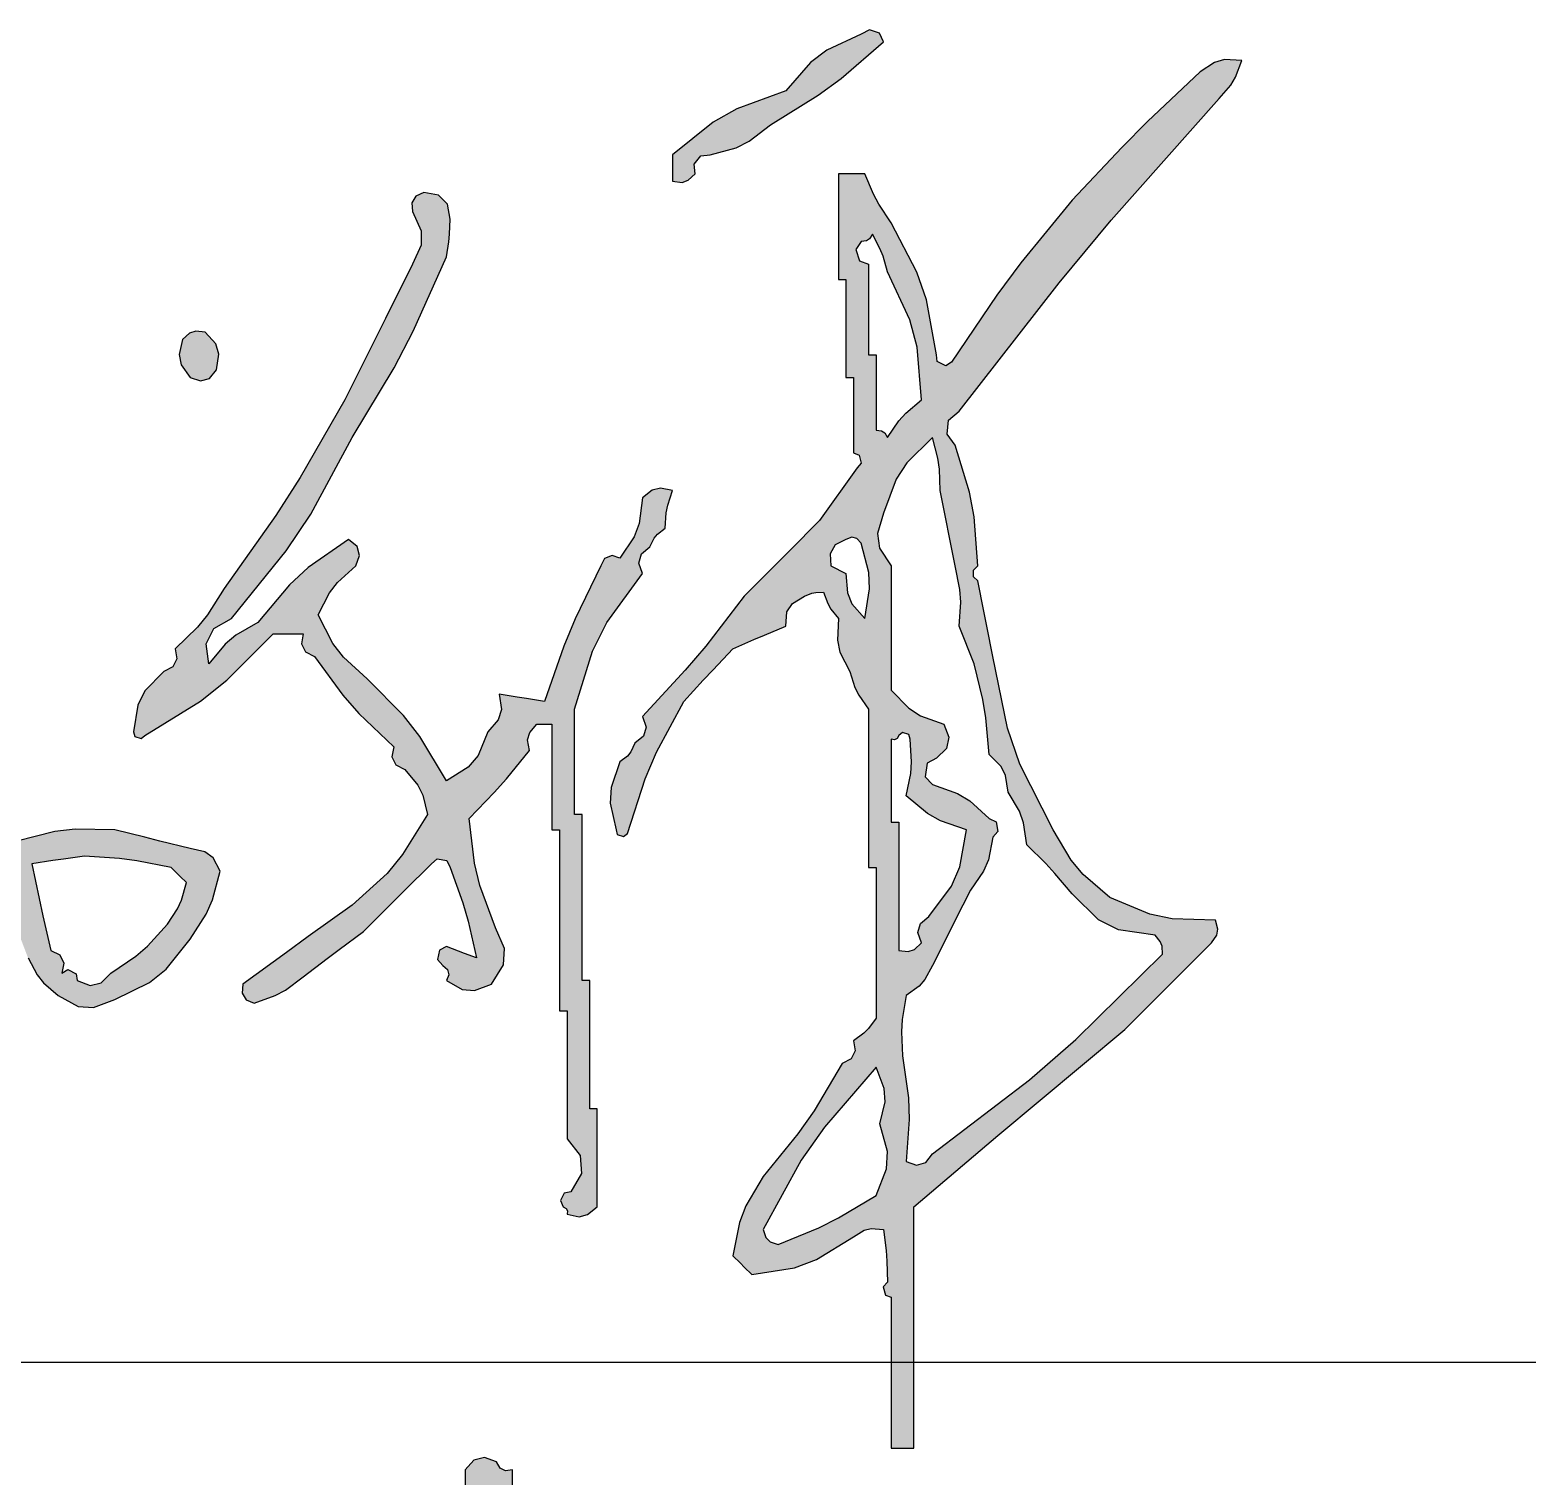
# Model space of a CAD drawing. Extents: x 4532298 to 10139194, y -639876 to -207028.
# Drawn here: x 4908101 to 4908763, y -347559 to -346920 of the extents above; entities that cross this region are included whole.
import ezdxf
from ezdxf.enums import TextEntityAlignment as Align

# ---------------------------------------------------------------- set-up
doc = ezdxf.new("R2010")
doc.units = 0
doc.header["$LTSCALE"] = 1000
doc.header["$MEASUREMENT"] = 0
doc.linetypes.add('2', pattern=[18.5, 12, -3, 0.5, -3])
doc.layers.get('0').update_dxf_attribs({"linetype": 'CONTINUOUS'})
doc.styles.add('sceie', font='sceie.shx', dxfattribs={"width": 0.7, "bigfont": 'sceic.shx'})

# ---------------------------------------------------------------- blocks, each defined once
blk = doc.blocks.new('高苏华')
h = blk.add_hatch(color=256)
h.dxf.hatch_style = 1
h.paths.add_polyline_path([(6.7509, 0.38954), (6.74921, 0.41119), (6.74716, 0.4221), (6.74089, 0.44289), (6.73725, 0.44771), (6.73795, 0.454), (6.74256, 0.4579), (6.78685, 0.51463), (6.8099, 0.54236), (6.85759, 0.59626), (6.86271, 0.60211), (6.86484, 0.60566), (6.86759, 0.61294), (6.86, 0.61339), (6.85556, 0.61218), (6.84926, 0.60793), (6.8259, 0.58597), (6.81454, 0.57461), (6.79257, 0.55125), (6.76993, 0.52359), (6.75922, 0.5092), (6.73923, 0.47957), (6.73666, 0.47804), (6.73288, 0.47994), (6.73256, 0.4829), (6.72811, 0.50717), (6.72393, 0.51936), (6.71255, 0.54125), (6.70715, 0.54948), (6.70478, 0.55388), (6.70088, 0.56292), (6.69622, 0.56292), (6.69388, 0.56292), (6.68921, 0.56292), (6.68921, 0.54425), (6.68921, 0.53492), (6.68921, 0.51624), (6.69055, 0.51624), (6.69122, 0.51624), (6.69255, 0.51624), (6.69255, 0.49891), (6.69255, 0.49024), (6.69255, 0.4729), (6.69388, 0.4729), (6.69455, 0.4729), (6.69588, 0.4729), (6.69588, 0.45956), (6.69588, 0.45289), (6.69588, 0.43956), (6.69842, 0.43849), (6.69928, 0.43502), (6.69755, 0.43289), (6.69087, 0.42356), (6.68754, 0.41889), (6.68088, 0.40955), (6.66754, 0.39621), (6.66087, 0.38954), (6.64754, 0.37621), (6.63051, 0.35408), (6.62147, 0.34337), (6.60253, 0.32286), (6.60413, 0.31828), (6.60298, 0.31423), (6.59919, 0.31119), (6.59739, 0.30732), (6.59591, 0.30546), (6.59252, 0.30286), (6.58869, 0.29146), (6.58831, 0.2846), (6.59086, 0.27285), (6.59138, 0.2708), (6.59422, 0.26986), (6.59586, 0.27118), (6.60367, 0.29534), (6.60876, 0.30721), (6.62086, 0.32953), (6.62944, 0.33895), (6.63378, 0.34362), (6.64254, 0.35287), (6.65184, 0.35695), (6.65651, 0.35895), (6.66588, 0.36287), (6.66644, 0.36914), (6.66883, 0.37295), (6.67421, 0.37621), (6.67739, 0.37741), (6.67915, 0.37777), (6.68255, 0.37788), (6.68448, 0.37286), (6.68587, 0.37042), (6.68921, 0.36621), (6.68877, 0.35667), (6.6899, 0.35138), (6.69422, 0.34287), (6.69653, 0.33578), (6.69827, 0.3323), (6.70255, 0.3262), (6.70255, 0.29819), (6.70255, 0.28418), (6.70255, 0.25618), (6.70389, 0.25618), (6.70455, 0.25618), (6.70589, 0.25618), (6.70589, 0.2295), (6.70589, 0.21617), (6.70589, 0.18949), (6.70245, 0.185), (6.70038, 0.18292), (6.69588, 0.17949), (6.69665, 0.17508), (6.69487, 0.17152), (6.69088, 0.16949), (6.67841, 0.14849), (6.67133, 0.13838), (6.65587, 0.11948), (6.64832, 0.10653), (6.64551, 0.09915), (6.64254, 0.08447), (6.64587, 0.08113), (6.64754, 0.07947), (6.65087, 0.07613), (6.66983, 0.07919), (6.67951, 0.08278), (6.69588, 0.0928), (6.70053, 0.09574), (6.70373, 0.09654), (6.70922, 0.09614), (6.71033, 0.08684), (6.71066, 0.08215), (6.71089, 0.0728), (6.70906, 0.07074), (6.70998, 0.06708), (6.71255, 0.06613), (6.71255, 0.03946), (6.71255, 0.02612), (6.71255, -0.00055), (6.71656, -0.00055), (6.71856, -0.00055), (6.72256, -0.00055), (6.72256, 0.04212), (6.72256, 0.06346), (6.72256, 0.10614), (6.75975, 0.13766), (6.77842, 0.15333), (6.81591, 0.18449), (6.83125, 0.19983), (6.83892, 0.2075), (6.85426, 0.22284), (6.85655, 0.22618), (6.85701, 0.22893), (6.85592, 0.23284), (6.83684, 0.23346), (6.82691, 0.23559), (6.80925, 0.24284), (6.79739, 0.25302), (6.79212, 0.25935), (6.78424, 0.27285), (6.76952, 0.3018), (6.76399, 0.3177), (6.75757, 0.34953), (6.7549, 0.36287), (6.75356, 0.36954), (6.7509, 0.38288), (6.74901, 0.38476), (6.74901, 0.38766)])
h.paths.add_polyline_path([(6.68588, 0.38954), (6.68553, 0.39491), (6.68775, 0.39879), (6.69255, 0.40121), (6.69513, 0.40216), (6.69738, 0.40159), (6.69922, 0.39955), (6.70262, 0.38664), (6.70299, 0.37939), (6.70088, 0.36621), (6.6952, 0.37275), (6.69319, 0.37757), (6.69255, 0.38621), (6.68988, 0.38754), (6.68855, 0.38821)], flags=16)
h.paths.add_polyline_path([(6.70737, 0.39742), (6.70645, 0.40387), (6.70922, 0.41288), (6.71471, 0.42781), (6.71948, 0.43515), (6.73089, 0.44623), (6.73322, 0.43709), (6.7339, 0.43231), (6.73423, 0.42289), (6.73689, 0.40955), (6.73823, 0.40288), (6.74089, 0.38954), (6.74297, 0.37906), (6.74331, 0.37354), (6.74256, 0.36287), (6.74523, 0.3562), (6.74656, 0.35287), (6.74923, 0.3462), (6.75312, 0.33045), (6.75447, 0.32235), (6.7559, 0.30619), (6.76112, 0.30087), (6.76311, 0.29689), (6.76423, 0.28952), (6.7693, 0.281), (6.77109, 0.27598), (6.77257, 0.26618), (6.78097, 0.2579), (6.78499, 0.25355), (6.79257, 0.24451), (6.80422, 0.23296), (6.81302, 0.22856), (6.82925, 0.22617), (6.83155, 0.22342), (6.83235, 0.22142), (6.83258, 0.21783), (6.79416, 0.18005), (6.77367, 0.16225), (6.73089, 0.12948), (6.72785, 0.12569), (6.7238, 0.12454), (6.71922, 0.12614), (6.72053, 0.14478), (6.72019, 0.15433), (6.71756, 0.17282), (6.71711, 0.1835), (6.71745, 0.18895), (6.71922, 0.1995), (6.7249, 0.20374), (6.72744, 0.20664), (6.73089, 0.21283), (6.73756, 0.22617), (6.74089, 0.23284), (6.74756, 0.24617), (6.75341, 0.25448), (6.75559, 0.25955), (6.75757, 0.26951), (6.75978, 0.27209), (6.75894, 0.27632), (6.7559, 0.27785), (6.74726, 0.28569), (6.74188, 0.28893), (6.73089, 0.29285), (6.72755, 0.29618), (6.72842, 0.30226), (6.73256, 0.30452), (6.73697, 0.3088), (6.73808, 0.31378), (6.73589, 0.31953), (6.72545, 0.32329), (6.72031, 0.32659), (6.71255, 0.33453), (6.71255, 0.35654), (6.71255, 0.36754), (6.71255, 0.38954)], flags=16)
h.paths.add_polyline_path([(6.71089, 0.44623), (6.70967, 0.4483), (6.70827, 0.44924), (6.70589, 0.44956), (6.70589, 0.4629), (6.70589, 0.46957), (6.70589, 0.4829), (6.70455, 0.4829), (6.70389, 0.4829), (6.70255, 0.4829), (6.70255, 0.49891), (6.70255, 0.50691), (6.70255, 0.52291), (6.69859, 0.52435), (6.69691, 0.52938), (6.69922, 0.53291), (6.7016, 0.53324), (6.70301, 0.53417), (6.70422, 0.53625), (6.70757, 0.5299), (6.70893, 0.52649), (6.71089, 0.51958), (6.72082, 0.49833), (6.72402, 0.48628), (6.72589, 0.4629), (6.71905, 0.4571), (6.71593, 0.45364)], flags=16)
h.paths.add_polyline_path([(6.71753, 0.31585), (6.72037, 0.3149), (6.72089, 0.31286), (6.72155, 0.30286), (6.72121, 0.29768), (6.71922, 0.28785), (6.72864, 0.28003), (6.73432, 0.27683), (6.7459, 0.27285), (6.74286, 0.2564), (6.73918, 0.24794), (6.72922, 0.23451), (6.72544, 0.23146), (6.72428, 0.22742), (6.72589, 0.22284), (6.72282, 0.21994), (6.72008, 0.21903), (6.71589, 0.2195), (6.71589, 0.24217), (6.71589, 0.25351), (6.71589, 0.27618), (6.71455, 0.27618), (6.71389, 0.27618), (6.71255, 0.27618), (6.71255, 0.29085), (6.71255, 0.29819), (6.71255, 0.31286), (6.71403, 0.31266), (6.71516, 0.31322), (6.71589, 0.31453)], flags=16)
h.paths.add_polyline_path([(6.70589, 0.16782), (6.70948, 0.15846), (6.70987, 0.15257), (6.70755, 0.14282), (6.71088, 0.13057), (6.71048, 0.12297), (6.70589, 0.11114), (6.68925, 0.1012), (6.68048, 0.09681), (6.66254, 0.08947), (6.65897, 0.09069), (6.6571, 0.09257), (6.65587, 0.09614), (6.67278, 0.12674), (6.683, 0.14139)], flags=16)
h.paths.add_polyline_path([(6.69041, 0.6051), (6.70922, 0.62127), (6.70736, 0.62506), (6.70298, 0.62652), (6.69922, 0.62461), (6.68407, 0.61764), (6.6768, 0.61219), (6.66588, 0.5996), (6.6443, 0.59165), (6.63377, 0.58568), (6.61586, 0.57126), (6.61586, 0.56659), (6.61586, 0.56426), (6.61586, 0.55959), (6.62005, 0.55911), (6.6228, 0.56003), (6.62587, 0.56292), (6.62536, 0.56716), (6.62829, 0.57082), (6.63253, 0.57126), (6.64403, 0.57445), (6.64976, 0.57731), (6.65921, 0.58459), (6.68029, 0.59767)])
h.paths.add_polyline_path([(6.50116, 0.49328), (6.51584, 0.52625), (6.51691, 0.53286), (6.51725, 0.53622), (6.5175, 0.54292), (6.51637, 0.54942), (6.51234, 0.55345), (6.50583, 0.55459), (6.50225, 0.55309), (6.50046, 0.55012), (6.50083, 0.54625), (6.50471, 0.53776), (6.50471, 0.53141), (6.50083, 0.52291), (6.48883, 0.49891), (6.48283, 0.4869), (6.47083, 0.4629), (6.45108, 0.42859), (6.44037, 0.41184), (6.41748, 0.37954), (6.41018, 0.36789), (6.40571, 0.3624), (6.39581, 0.35287), (6.39657, 0.34846), (6.39479, 0.3449), (6.3908, 0.34287), (6.38246, 0.33434), (6.37928, 0.32798), (6.37747, 0.31619), (6.37799, 0.31415), (6.38083, 0.3132), (6.38247, 0.31453), (6.40711, 0.32972), (6.41877, 0.33898), (6.43915, 0.35954), (6.44449, 0.35954), (6.44715, 0.35954), (6.45249, 0.35954), (6.45172, 0.35513), (6.4535, 0.35157), (6.45749, 0.34953), (6.46998, 0.33232), (6.47709, 0.32419), (6.4925, 0.30952), (6.49173, 0.30512), (6.49351, 0.30155), (6.4975, 0.29952), (6.5032, 0.29263), (6.50541, 0.28821), (6.5075, 0.27952), (6.49647, 0.26184), (6.48956, 0.25354), (6.47416, 0.23951), (6.45472, 0.22564), (6.44505, 0.21864), (6.42581, 0.2045), (6.4255, 0.20062), (6.42725, 0.19771), (6.43082, 0.19616), (6.44008, 0.1995), (6.4446, 0.20194), (6.45249, 0.20783), (6.46313, 0.21587), (6.46846, 0.21987), (6.47916, 0.22784), (6.49116, 0.23984), (6.49717, 0.24584), (6.50917, 0.25784), (6.51175, 0.26006), (6.51597, 0.25921), (6.5175, 0.25618), (6.52313, 0.24048), (6.52548, 0.23242), (6.52917, 0.21617), (6.52384, 0.21817), (6.52117, 0.21917), (6.51584, 0.22117), (6.51279, 0.21966), (6.51194, 0.2154), (6.51417, 0.21283), (6.51629, 0.21108), (6.51688, 0.20871), (6.51584, 0.20616), (6.52283, 0.20222), (6.52829, 0.20176), (6.53584, 0.2045), (6.54102, 0.21308), (6.5415, 0.22031), (6.53751, 0.2295), (6.53058, 0.24815), (6.52818, 0.25809), (6.52584, 0.27785), (6.53702, 0.28937), (6.54238, 0.2954), (6.55251, 0.30786), (6.55173, 0.31265), (6.55265, 0.31587), (6.55585, 0.31953), (6.55851, 0.31953), (6.55985, 0.31953), (6.56252, 0.31953), (6.56252, 0.30086), (6.56252, 0.29152), (6.56252, 0.27285), (6.56385, 0.27285), (6.56452, 0.27285), (6.56585, 0.27285), (6.56585, 0.24084), (6.56585, 0.22484), (6.56585, 0.19283), (6.56718, 0.19283), (6.56785, 0.19283), (6.56918, 0.19283), (6.56918, 0.17016), (6.56918, 0.15882), (6.56918, 0.13615), (6.57498, 0.1288), (6.57554, 0.1209), (6.57085, 0.11281), (6.56793, 0.11219), (6.56626, 0.10884), (6.56752, 0.10614), (6.56882, 0.10541), (6.56939, 0.10428), (6.56918, 0.1028), (6.57458, 0.10175), (6.57826, 0.10267), (6.58252, 0.10614), (6.58252, 0.12348), (6.58252, 0.13215), (6.58252, 0.14948), (6.58119, 0.14948), (6.58052, 0.14948), (6.57919, 0.14948), (6.57919, 0.17216), (6.57919, 0.18349), (6.57919, 0.20616), (6.57785, 0.20616), (6.57719, 0.20616), (6.57585, 0.20616), (6.57585, 0.23551), (6.57585, 0.25018), (6.57585, 0.27952), (6.57452, 0.27952), (6.57385, 0.27952), (6.57252, 0.27952), (6.57252, 0.29819), (6.57252, 0.30752), (6.57252, 0.3262), (6.58046, 0.35183), (6.58678, 0.36447), (6.60253, 0.38621), (6.60092, 0.39079), (6.60208, 0.39484), (6.60586, 0.39788), (6.60766, 0.40175), (6.60915, 0.40361), (6.61253, 0.40622), (6.61306, 0.413), (6.61375, 0.41642), (6.61586, 0.42289), (6.61047, 0.42395), (6.60679, 0.42303), (6.60253, 0.41955), (6.60104, 0.40826), (6.59883, 0.40237), (6.59252, 0.39288), (6.58918, 0.39419), (6.58571, 0.3928), (6.58419, 0.38954), (6.57279, 0.36617), (6.56775, 0.35408), (6.55918, 0.32953), (6.55118, 0.33086), (6.54718, 0.33153), (6.53918, 0.33286), (6.54013, 0.32597), (6.53877, 0.32143), (6.53418, 0.31619), (6.52981, 0.30571), (6.52545, 0.30056), (6.51584, 0.29452), (6.50406, 0.31406), (6.49686, 0.32331), (6.48083, 0.33953), (6.47026, 0.34912), (6.46564, 0.35516), (6.45916, 0.36787), (6.46414, 0.37761), (6.4677, 0.38223), (6.47583, 0.38954), (6.47743, 0.39413), (6.47628, 0.39817), (6.47249, 0.40121), (6.45468, 0.3888), (6.44639, 0.38121), (6.43248, 0.36454), (6.42263, 0.35889), (6.41801, 0.35498), (6.41081, 0.3462), (6.40964, 0.35507), (6.41302, 0.36182), (6.42081, 0.36621), (6.44497, 0.39614), (6.45582, 0.41241), (6.47416, 0.44623), (6.49276, 0.47715)])
h.paths.add_polyline_path([(6.41515, 0.48312), (6.41377, 0.4877), (6.40914, 0.4929), (6.40495, 0.49338), (6.40221, 0.49247), (6.39914, 0.48957), (6.39758, 0.48295), (6.39849, 0.47841), (6.40247, 0.4729), (6.40706, 0.47129), (6.4111, 0.47245), (6.41414, 0.47623)], flags=17)
h.paths.add_polyline_path([(6.28371, 0.41258), (6.28464, 0.41537), (6.28411, 0.41955), (6.28075, 0.42286), (6.2766, 0.42345), (6.27244, 0.42122), (6.25332, 0.41437), (6.24391, 0.41034), (6.22576, 0.40121), (6.21109, 0.39388), (6.20376, 0.39021), (6.18909, 0.38288), (6.1876, 0.38304), (6.18666, 0.38493), (6.18742, 0.38621), (6.18965, 0.39009), (6.19066, 0.3921), (6.19242, 0.39621), (6.21771, 0.41198), (6.22954, 0.42208), (6.2491, 0.44456), (6.26089, 0.46465), (6.26569, 0.47562), (6.27244, 0.49791), (6.27076, 0.50882), (6.26806, 0.51462), (6.26077, 0.52291), (6.245, 0.54769), (6.23538, 0.55936), (6.21409, 0.57959), (6.21051, 0.57936), (6.20851, 0.57856), (6.20576, 0.57626), (6.22737, 0.54947), (6.23744, 0.53537), (6.25577, 0.50624), (6.25931, 0.50055), (6.25978, 0.49585), (6.25744, 0.48957), (6.25272, 0.47231), (6.24841, 0.46369), (6.23743, 0.44956), (6.23531, 0.44781), (6.23472, 0.44543), (6.23577, 0.44289), (6.22628, 0.43971), (6.22147, 0.4361), (6.21576, 0.42789), (6.21576, 0.42589), (6.21576, 0.42489), (6.21576, 0.42289), (6.20316, 0.4174), (6.19704, 0.41243), (6.18909, 0.40121), (6.18909, 0.39921), (6.18909, 0.39821), (6.18909, 0.39621), (6.17975, 0.39088), (6.17508, 0.38821), (6.16575, 0.38288), (6.16518, 0.37661), (6.1628, 0.37279), (6.15741, 0.36954), (6.14486, 0.36457), (6.13875, 0.36062), (6.12907, 0.3512), (6.1311, 0.34722), (6.13467, 0.34544), (6.13907, 0.3462), (6.14041, 0.34687), (6.14107, 0.3472), (6.14241, 0.34787), (6.15574, 0.35454), (6.16241, 0.35787), (6.17575, 0.36454), (6.20904, 0.38064), (6.22571, 0.38864), (6.2591, 0.40455), (6.26115, 0.40403), (6.26209, 0.40119), (6.26077, 0.39955), (6.25345, 0.3862), (6.24979, 0.37953), (6.24243, 0.36621), (6.24505, 0.35993), (6.24393, 0.35432), (6.2391, 0.34953), (6.2391, 0.33486), (6.2391, 0.32753), (6.2391, 0.31286), (6.24148, 0.31254), (6.24289, 0.3116), (6.2441, 0.30952), (6.24531, 0.3116), (6.24672, 0.31254), (6.2491, 0.31286), (6.248, 0.3316), (6.24905, 0.34145), (6.2541, 0.35954), (6.26135, 0.38102), (6.26697, 0.39156), (6.28078, 0.40955)])
h.paths.add_polyline_path([(6.3129, 0.38334), (6.31245, 0.39288), (6.31008, 0.39617), (6.30576, 0.39689), (6.30245, 0.39455), (6.29182, 0.35984), (6.28545, 0.34272), (6.27077, 0.30952), (6.26144, 0.29085), (6.25677, 0.28152), (6.24743, 0.26285), (6.23587, 0.24303), (6.22909, 0.23353), (6.21409, 0.21617), (6.19383, 0.20398), (6.18434, 0.1959), (6.16908, 0.17782), (6.16696, 0.1715), (6.16456, 0.16829), (6.15908, 0.16449), (6.15908, 0.15915), (6.15908, 0.15649), (6.15908, 0.15115), (6.16041, 0.15182), (6.16108, 0.15215), (6.16241, 0.15282), (6.17901, 0.16108), (6.1869, 0.16718), (6.19909, 0.18116), (6.21108, 0.19575), (6.21744, 0.20278), (6.23076, 0.21617), (6.24219, 0.2199), (6.24793, 0.22373), (6.25577, 0.23284), (6.26267, 0.23189), (6.26721, 0.23325), (6.27244, 0.23784), (6.29279, 0.24492), (6.30283, 0.24894), (6.32245, 0.25784), (6.32297, 0.24085), (6.32473, 0.23205), (6.33079, 0.21617), (6.33483, 0.20864), (6.33767, 0.20509), (6.34413, 0.1995), (6.35293, 0.1947), (6.35977, 0.19424), (6.36913, 0.19783), (6.3845, 0.20528), (6.39183, 0.21115), (6.40247, 0.2245), (6.40956, 0.23557), (6.41235, 0.24184), (6.41581, 0.25451), (6.41265, 0.26038), (6.409, 0.26312), (6.40247, 0.26451), (6.38914, 0.26785), (6.38247, 0.26951), (6.36913, 0.27285), (6.35168, 0.27318), (6.3427, 0.27214), (6.32579, 0.26785), (6.31614, 0.26676), (6.31121, 0.26536), (6.30245, 0.26118), (6.28061, 0.25309), (6.26987, 0.24839), (6.2491, 0.23784), (6.24706, 0.23836), (6.24611, 0.2412), (6.24743, 0.24284), (6.24877, 0.24417), (6.24944, 0.24484), (6.25077, 0.24617), (6.26677, 0.27818), (6.27477, 0.29419), (6.29078, 0.3262), (6.29737, 0.34356), (6.3007, 0.35223), (6.30745, 0.36954), (6.31176, 0.37806)])
h.paths.add_polyline_path([(6.33246, 0.25784), (6.34179, 0.25918), (6.34646, 0.25985), (6.3558, 0.26118), (6.37123, 0.26013), (6.37896, 0.25913), (6.39414, 0.25618), (6.39681, 0.25351), (6.39814, 0.25218), (6.40081, 0.24951), (6.39861, 0.24176), (6.39687, 0.23792), (6.39247, 0.23117), (6.38359, 0.22136), (6.37844, 0.2169), (6.36747, 0.2095), (6.36318, 0.20509), (6.35821, 0.20398), (6.35246, 0.20616), (6.35214, 0.20913), (6.34836, 0.21102), (6.34579, 0.2095), (6.34656, 0.21391), (6.34478, 0.21747), (6.34079, 0.2195), (6.33739, 0.23482), (6.33572, 0.24249)], flags=16)
for p, q in [((6.69922, 0.62461), (6.68407, 0.61764)), ((6.70298, 0.62652), (6.69922, 0.62461)), ((6.70736, 0.62506), (6.70298, 0.62652)), ((6.70922, 0.62127), (6.70736, 0.62506)), ((6.68407, 0.61764), (6.6768, 0.61219)), ((6.69041, 0.6051), (6.70922, 0.62127)), ((6.6768, 0.61219), (6.66588, 0.5996)), ((6.85556, 0.61218), (6.84926, 0.60793)), ((6.86, 0.61339), (6.85556, 0.61218)), ((6.86759, 0.61294), (6.86, 0.61339)), ((6.86484, 0.60566), (6.86759, 0.61294)), ((6.68029, 0.59767), (6.69041, 0.6051)), ((6.84926, 0.60793), (6.8259, 0.58597)), ((6.86271, 0.60211), (6.86484, 0.60566)), ((6.66588, 0.5996), (6.6443, 0.59165)), ((6.65921, 0.58459), (6.68029, 0.59767)), ((6.8099, 0.54236), (6.85759, 0.59626)), ((6.85759, 0.59626), (6.86271, 0.60211)), ((6.6443, 0.59165), (6.63377, 0.58568)), ((6.63377, 0.58568), (6.61586, 0.57126)), ((6.64976, 0.57731), (6.65921, 0.58459)), ((6.8259, 0.58597), (6.81454, 0.57461)), ((6.64403, 0.57445), (6.64976, 0.57731)), ((6.61586, 0.57126), (6.61586, 0.56659)), ((6.62536, 0.56716), (6.62829, 0.57082)), ((6.62829, 0.57082), (6.63253, 0.57126)), ((6.63253, 0.57126), (6.64403, 0.57445)), ((6.81454, 0.57461), (6.79257, 0.55125)), ((6.61586, 0.56659), (6.61586, 0.56426)), ((6.61586, 0.56426), (6.61586, 0.55959)), ((6.6228, 0.56003), (6.62587, 0.56292)), ((6.62587, 0.56292), (6.62536, 0.56716)), ((6.69388, 0.56292), (6.68921, 0.56292)), ((6.68921, 0.56292), (6.68921, 0.54425)), ((6.69622, 0.56292), (6.69388, 0.56292)), ((6.70088, 0.56292), (6.69622, 0.56292)), ((6.70478, 0.55388), (6.70088, 0.56292)), ((6.61586, 0.55959), (6.62005, 0.55911)), ((6.62005, 0.55911), (6.6228, 0.56003)), ((6.50225, 0.55309), (6.50046, 0.55012)), ((6.50046, 0.55012), (6.50083, 0.54625)), ((6.50583, 0.55459), (6.50225, 0.55309)), ((6.51234, 0.55345), (6.50583, 0.55459)), ((6.51637, 0.54942), (6.51234, 0.55345)), ((6.70715, 0.54948), (6.70478, 0.55388)), ((6.79257, 0.55125), (6.76993, 0.52359)), ((6.50083, 0.54625), (6.50471, 0.53776)), ((6.5175, 0.54292), (6.51637, 0.54942)), ((6.68921, 0.54425), (6.68921, 0.53492)), ((6.71255, 0.54125), (6.70715, 0.54948)), ((6.50471, 0.53776), (6.50471, 0.53141)), ((6.51725, 0.53622), (6.5175, 0.54292)), ((6.72393, 0.51936), (6.71255, 0.54125)), ((6.78685, 0.51463), (6.8099, 0.54236)), ((6.50471, 0.53141), (6.50083, 0.52291)), ((6.51584, 0.52625), (6.51691, 0.53286)), ((6.51691, 0.53286), (6.51725, 0.53622)), ((6.68921, 0.53492), (6.68921, 0.51624)), ((6.69922, 0.53291), (6.69691, 0.52938)), ((6.7016, 0.53324), (6.69922, 0.53291)), ((6.70301, 0.53417), (6.7016, 0.53324)), ((6.70422, 0.53625), (6.70301, 0.53417)), ((6.70757, 0.5299), (6.70422, 0.53625)), ((6.70893, 0.52649), (6.70757, 0.5299)), ((6.50116, 0.49328), (6.51584, 0.52625)), ((6.69691, 0.52938), (6.69859, 0.52435)), ((6.69859, 0.52435), (6.70255, 0.52291)), ((6.71089, 0.51958), (6.70893, 0.52649)), ((6.76993, 0.52359), (6.75922, 0.5092)), ((6.50083, 0.52291), (6.48883, 0.49891)), ((6.70255, 0.52291), (6.70255, 0.50691)), ((6.72082, 0.49833), (6.71089, 0.51958)), ((6.72811, 0.50717), (6.72393, 0.51936)), ((6.68921, 0.51624), (6.69055, 0.51624)), ((6.69055, 0.51624), (6.69122, 0.51624)), ((6.69122, 0.51624), (6.69255, 0.51624)), ((6.69255, 0.51624), (6.69255, 0.49891)), ((6.74256, 0.4579), (6.78685, 0.51463)), ((6.70255, 0.50691), (6.70255, 0.49891)), ((6.73256, 0.4829), (6.72811, 0.50717)), ((6.75922, 0.5092), (6.73923, 0.47957)), ((6.48883, 0.49891), (6.48283, 0.4869)), ((6.69255, 0.49891), (6.69255, 0.49024)), ((6.70255, 0.49891), (6.70255, 0.4829)), ((6.72402, 0.48628), (6.72082, 0.49833)), ((6.40221, 0.49247), (6.39914, 0.48957)), ((6.40495, 0.49338), (6.40221, 0.49247)), ((6.40914, 0.4929), (6.40495, 0.49338)), ((6.41377, 0.4877), (6.40914, 0.4929)), ((6.49276, 0.47715), (6.50116, 0.49328)), ((6.69255, 0.49024), (6.69255, 0.4729)), ((6.39914, 0.48957), (6.39758, 0.48295)), ((6.41515, 0.48312), (6.41377, 0.4877)), ((6.48283, 0.4869), (6.47083, 0.4629)), ((6.72589, 0.4629), (6.72402, 0.48628)), ((6.39758, 0.48295), (6.39849, 0.47841)), ((6.39849, 0.47841), (6.40247, 0.4729)), ((6.41414, 0.47623), (6.41515, 0.48312)), ((6.47416, 0.44623), (6.49276, 0.47715)), ((6.70255, 0.4829), (6.70389, 0.4829)), ((6.70389, 0.4829), (6.70455, 0.4829)), ((6.70455, 0.4829), (6.70589, 0.4829)), ((6.70589, 0.4829), (6.70589, 0.46957)), ((6.73288, 0.47994), (6.73256, 0.4829)), ((6.73666, 0.47804), (6.73288, 0.47994)), ((6.73923, 0.47957), (6.73666, 0.47804)), ((6.40247, 0.4729), (6.40706, 0.47129)), ((6.40706, 0.47129), (6.4111, 0.47245)), ((6.4111, 0.47245), (6.41414, 0.47623)), ((6.69255, 0.4729), (6.69388, 0.4729)), ((6.69388, 0.4729), (6.69455, 0.4729)), ((6.69455, 0.4729), (6.69588, 0.4729)), ((6.69588, 0.4729), (6.69588, 0.45956)), ((6.70589, 0.46957), (6.70589, 0.4629)), ((6.47083, 0.4629), (6.45108, 0.42859)), ((6.69588, 0.45956), (6.69588, 0.45289)), ((6.70589, 0.4629), (6.70589, 0.44956)), ((6.71593, 0.45364), (6.71905, 0.4571)), ((6.71905, 0.4571), (6.72589, 0.4629)), ((6.73795, 0.454), (6.74256, 0.4579)), ((6.69588, 0.45289), (6.69588, 0.43956)), ((6.71089, 0.44623), (6.71593, 0.45364)), ((6.73725, 0.44771), (6.73795, 0.454)), ((6.45582, 0.41241), (6.47416, 0.44623)), ((6.70589, 0.44956), (6.70827, 0.44924)), ((6.70827, 0.44924), (6.70967, 0.4483)), ((6.70967, 0.4483), (6.71089, 0.44623)), ((6.73089, 0.44623), (6.71948, 0.43515)), ((6.73322, 0.43709), (6.73089, 0.44623)), ((6.74089, 0.44289), (6.73725, 0.44771)), ((6.69588, 0.43956), (6.69842, 0.43849)), ((6.69842, 0.43849), (6.69928, 0.43502)), ((6.7339, 0.43231), (6.73322, 0.43709)), ((6.74716, 0.4221), (6.74089, 0.44289)), ((6.69755, 0.43289), (6.69087, 0.42356)), ((6.69928, 0.43502), (6.69755, 0.43289)), ((6.71948, 0.43515), (6.71471, 0.42781)), ((6.73423, 0.42289), (6.7339, 0.43231)), ((6.45108, 0.42859), (6.44037, 0.41184)), ((6.61047, 0.42395), (6.60679, 0.42303)), ((6.61586, 0.42289), (6.61047, 0.42395)), ((6.71471, 0.42781), (6.70922, 0.41288)), ((6.60253, 0.41955), (6.60104, 0.40826)), ((6.60679, 0.42303), (6.60253, 0.41955)), ((6.61375, 0.41642), (6.61586, 0.42289)), ((6.68754, 0.41889), (6.68088, 0.40955)), ((6.69087, 0.42356), (6.68754, 0.41889)), ((6.73689, 0.40955), (6.73423, 0.42289)), ((6.74921, 0.41119), (6.74716, 0.4221)), ((6.44037, 0.41184), (6.41748, 0.37954)), ((6.44497, 0.39614), (6.45582, 0.41241)), ((6.61253, 0.40622), (6.61306, 0.413)), ((6.61306, 0.413), (6.61375, 0.41642)), ((6.70922, 0.41288), (6.70645, 0.40387)), ((6.7509, 0.38954), (6.74921, 0.41119)), ((6.60104, 0.40826), (6.59883, 0.40237)), ((6.60915, 0.40361), (6.61253, 0.40622)), ((6.68088, 0.40955), (6.66754, 0.39621)), ((6.73823, 0.40288), (6.73689, 0.40955)), ((6.47249, 0.40121), (6.45468, 0.3888)), ((6.47628, 0.39817), (6.47249, 0.40121)), ((6.47743, 0.39413), (6.47628, 0.39817)), ((6.59883, 0.40237), (6.59252, 0.39288)), ((6.60208, 0.39484), (6.60586, 0.39788)), ((6.60586, 0.39788), (6.60766, 0.40175)), ((6.60766, 0.40175), (6.60915, 0.40361)), ((6.68775, 0.39879), (6.68553, 0.39491)), ((6.69255, 0.40121), (6.68775, 0.39879)), ((6.69513, 0.40216), (6.69255, 0.40121)), ((6.69738, 0.40159), (6.69513, 0.40216)), ((6.69922, 0.39955), (6.69738, 0.40159)), ((6.70262, 0.38664), (6.69922, 0.39955)), ((6.70645, 0.40387), (6.70737, 0.39742)), ((6.70737, 0.39742), (6.71255, 0.38954)), ((6.74089, 0.38954), (6.73823, 0.40288)), ((6.42081, 0.36621), (6.44497, 0.39614)), ((6.47583, 0.38954), (6.47743, 0.39413)), ((6.58571, 0.3928), (6.58419, 0.38954)), ((6.58918, 0.39419), (6.58571, 0.3928)), ((6.59252, 0.39288), (6.58918, 0.39419)), ((6.60092, 0.39079), (6.60208, 0.39484)), ((6.60253, 0.38621), (6.60092, 0.39079)), ((6.66754, 0.39621), (6.66087, 0.38954)), ((6.68553, 0.39491), (6.68588, 0.38954)), ((6.45468, 0.3888), (6.44639, 0.38121)), ((6.4677, 0.38223), (6.47583, 0.38954)), ((6.58419, 0.38954), (6.57279, 0.36617)), ((6.58678, 0.36447), (6.60253, 0.38621)), ((6.66087, 0.38954), (6.64754, 0.37621)), ((6.68588, 0.38954), (6.68855, 0.38821)), ((6.68855, 0.38821), (6.68988, 0.38754)), ((6.68988, 0.38754), (6.69255, 0.38621)), ((6.69255, 0.38621), (6.69319, 0.37757)), ((6.70299, 0.37939), (6.70262, 0.38664)), ((6.71255, 0.38954), (6.71255, 0.36754)), ((6.74297, 0.37906), (6.74089, 0.38954)), ((6.74901, 0.38766), (6.7509, 0.38954)), ((6.74901, 0.38476), (6.74901, 0.38766)), ((6.7509, 0.38288), (6.74901, 0.38476)), ((6.41748, 0.37954), (6.41018, 0.36789)), ((6.44639, 0.38121), (6.43248, 0.36454)), ((6.45916, 0.36787), (6.46414, 0.37761)), ((6.46414, 0.37761), (6.4677, 0.38223)), ((6.67739, 0.37741), (6.67915, 0.37777)), ((6.67915, 0.37777), (6.68255, 0.37788)), ((6.68255, 0.37788), (6.68448, 0.37286)), ((6.69319, 0.37757), (6.6952, 0.37275)), ((6.70088, 0.36621), (6.70299, 0.37939)), ((6.74331, 0.37354), (6.74297, 0.37906)), ((6.75356, 0.36954), (6.7509, 0.38288)), ((6.64754, 0.37621), (6.63051, 0.35408)), ((6.66644, 0.36914), (6.66883, 0.37295)), ((6.66883, 0.37295), (6.67421, 0.37621)), ((6.67421, 0.37621), (6.67739, 0.37741)), ((6.68448, 0.37286), (6.68587, 0.37042)), ((6.6952, 0.37275), (6.70088, 0.36621)), ((6.74256, 0.36287), (6.74331, 0.37354)), ((6.41018, 0.36789), (6.40571, 0.3624)), ((6.41302, 0.36182), (6.42081, 0.36621)), ((6.43248, 0.36454), (6.42263, 0.35889)), ((6.46564, 0.35516), (6.45916, 0.36787)), ((6.57279, 0.36617), (6.56775, 0.35408)), ((6.58046, 0.35183), (6.58678, 0.36447)), ((6.66588, 0.36287), (6.66644, 0.36914)), ((6.68587, 0.37042), (6.68921, 0.36621)), ((6.68921, 0.36621), (6.68877, 0.35667)), ((6.71255, 0.36754), (6.71255, 0.35654)), ((6.7549, 0.36287), (6.75356, 0.36954)), ((6.40571, 0.3624), (6.39581, 0.35287)), ((6.40964, 0.35507), (6.41302, 0.36182)), ((6.42263, 0.35889), (6.41801, 0.35498)), ((6.41877, 0.33898), (6.43915, 0.35954)), ((6.43915, 0.35954), (6.44449, 0.35954)), ((6.44449, 0.35954), (6.44715, 0.35954)), ((6.44715, 0.35954), (6.45249, 0.35954)), ((6.45249, 0.35954), (6.45172, 0.35513)), ((6.65184, 0.35695), (6.65651, 0.35895)), ((6.65651, 0.35895), (6.66588, 0.36287)), ((6.74523, 0.3562), (6.74256, 0.36287)), ((6.75757, 0.34953), (6.7549, 0.36287)), ((6.39581, 0.35287), (6.39657, 0.34846)), ((6.41081, 0.3462), (6.40964, 0.35507)), ((6.41801, 0.35498), (6.41081, 0.3462)), ((6.45172, 0.35513), (6.4535, 0.35157)), ((6.4535, 0.35157), (6.45749, 0.34953)), ((6.47026, 0.34912), (6.46564, 0.35516)), ((6.56775, 0.35408), (6.55918, 0.32953)), ((6.57252, 0.3262), (6.58046, 0.35183)), ((6.63051, 0.35408), (6.62147, 0.34337)), ((6.63378, 0.34362), (6.64254, 0.35287)), ((6.64254, 0.35287), (6.65184, 0.35695)), ((6.68877, 0.35667), (6.6899, 0.35138)), ((6.6899, 0.35138), (6.69422, 0.34287)), ((6.71255, 0.35654), (6.71255, 0.33453)), ((6.74656, 0.35287), (6.74523, 0.3562)), ((6.74923, 0.3462), (6.74656, 0.35287)), ((6.39479, 0.3449), (6.3908, 0.34287)), ((6.39657, 0.34846), (6.39479, 0.3449)), ((6.45749, 0.34953), (6.46998, 0.33232)), ((6.48083, 0.33953), (6.47026, 0.34912)), ((6.75312, 0.33045), (6.74923, 0.3462)), ((6.76399, 0.3177), (6.75757, 0.34953)), ((6.3908, 0.34287), (6.38246, 0.33434)), ((6.40711, 0.32972), (6.41877, 0.33898)), ((6.49686, 0.32331), (6.48083, 0.33953)), ((6.62147, 0.34337), (6.60253, 0.32286)), ((6.62086, 0.32953), (6.62944, 0.33895)), ((6.62944, 0.33895), (6.63378, 0.34362)), ((6.69422, 0.34287), (6.69653, 0.33578)), ((6.38246, 0.33434), (6.37928, 0.32798)), ((6.46998, 0.33232), (6.47709, 0.32419)), ((6.54718, 0.33153), (6.53918, 0.33286)), ((6.53918, 0.33286), (6.54013, 0.32597)), ((6.55118, 0.33086), (6.54718, 0.33153)), ((6.69653, 0.33578), (6.69827, 0.3323)), ((6.69827, 0.3323), (6.70255, 0.3262)), ((6.71255, 0.33453), (6.72031, 0.32659)), ((6.37928, 0.32798), (6.37747, 0.31619)), ((6.38247, 0.31453), (6.40711, 0.32972)), ((6.54013, 0.32597), (6.53877, 0.32143)), ((6.55918, 0.32953), (6.55118, 0.33086)), ((6.57252, 0.30752), (6.57252, 0.3262)), ((6.60876, 0.30721), (6.62086, 0.32953)), ((6.70255, 0.3262), (6.70255, 0.29819)), ((6.72031, 0.32659), (6.72545, 0.32329)), ((6.75447, 0.32235), (6.75312, 0.33045)), ((6.47709, 0.32419), (6.4925, 0.30952)), ((6.50406, 0.31406), (6.49686, 0.32331)), ((6.53877, 0.32143), (6.53418, 0.31619)), ((6.55265, 0.31587), (6.55585, 0.31953)), ((6.55585, 0.31953), (6.55851, 0.31953)), ((6.55851, 0.31953), (6.55985, 0.31953)), ((6.55985, 0.31953), (6.56252, 0.31953)), ((6.56252, 0.31953), (6.56252, 0.30086)), ((6.60253, 0.32286), (6.60413, 0.31828)), ((6.60413, 0.31828), (6.60298, 0.31423)), ((6.72545, 0.32329), (6.73589, 0.31953)), ((6.73589, 0.31953), (6.73808, 0.31378)), ((6.7559, 0.30619), (6.75447, 0.32235)), ((6.37747, 0.31619), (6.37799, 0.31415)), ((6.37799, 0.31415), (6.38083, 0.3132)), ((6.38083, 0.3132), (6.38247, 0.31453)), ((6.51584, 0.29452), (6.50406, 0.31406)), ((6.53418, 0.31619), (6.52981, 0.30571)), ((6.55173, 0.31265), (6.55265, 0.31587)), ((6.55251, 0.30786), (6.55173, 0.31265)), ((6.60298, 0.31423), (6.59919, 0.31119)), ((6.71403, 0.31266), (6.71255, 0.31286)), ((6.71255, 0.31286), (6.71255, 0.29819)), ((6.71516, 0.31322), (6.71403, 0.31266)), ((6.71589, 0.31453), (6.71516, 0.31322)), ((6.71753, 0.31585), (6.71589, 0.31453)), ((6.72037, 0.3149), (6.71753, 0.31585)), ((6.72089, 0.31286), (6.72037, 0.3149)), ((6.72155, 0.30286), (6.72089, 0.31286)), ((6.73808, 0.31378), (6.73697, 0.3088)), ((6.76952, 0.3018), (6.76399, 0.3177)), ((6.4925, 0.30952), (6.49173, 0.30512)), ((6.49173, 0.30512), (6.49351, 0.30155)), ((6.52981, 0.30571), (6.52545, 0.30056)), ((6.54238, 0.2954), (6.55251, 0.30786)), ((6.57252, 0.29819), (6.57252, 0.30752)), ((6.59591, 0.30546), (6.59252, 0.30286)), ((6.59739, 0.30732), (6.59591, 0.30546)), ((6.59919, 0.31119), (6.59739, 0.30732)), ((6.60367, 0.29534), (6.60876, 0.30721)), ((6.73697, 0.3088), (6.73256, 0.30452)), ((6.76112, 0.30087), (6.7559, 0.30619)), ((6.49351, 0.30155), (6.4975, 0.29952)), ((6.4975, 0.29952), (6.5032, 0.29263)), ((6.52545, 0.30056), (6.51584, 0.29452)), ((6.56252, 0.30086), (6.56252, 0.29152)), ((6.57252, 0.27952), (6.57252, 0.29819)), ((6.59252, 0.30286), (6.58869, 0.29146)), ((6.70255, 0.29819), (6.70255, 0.28418)), ((6.71255, 0.29819), (6.71255, 0.29085)), ((6.72121, 0.29768), (6.72155, 0.30286)), ((6.72842, 0.30226), (6.72755, 0.29618)), ((6.73256, 0.30452), (6.72842, 0.30226)), ((6.76311, 0.29689), (6.76112, 0.30087)), ((6.78424, 0.27285), (6.76952, 0.3018)), ((6.5032, 0.29263), (6.50541, 0.28821)), ((6.53702, 0.28937), (6.54238, 0.2954)), ((6.56252, 0.29152), (6.56252, 0.27285)), ((6.58869, 0.29146), (6.58831, 0.2846)), ((6.59586, 0.27118), (6.60367, 0.29534)), ((6.71922, 0.28785), (6.72121, 0.29768)), ((6.72755, 0.29618), (6.73089, 0.29285)), ((6.73089, 0.29285), (6.74188, 0.28893)), ((6.76423, 0.28952), (6.76311, 0.29689)), ((6.50541, 0.28821), (6.5075, 0.27952)), ((6.52584, 0.27785), (6.53702, 0.28937)), ((6.71255, 0.29085), (6.71255, 0.27618)), ((6.72864, 0.28003), (6.71922, 0.28785)), ((6.74188, 0.28893), (6.74726, 0.28569)), ((6.74726, 0.28569), (6.7559, 0.27785)), ((6.7693, 0.281), (6.76423, 0.28952)), ((6.5075, 0.27952), (6.49647, 0.26184)), ((6.57385, 0.27952), (6.57252, 0.27952)), ((6.57452, 0.27952), (6.57385, 0.27952)), ((6.57585, 0.27952), (6.57452, 0.27952)), ((6.57585, 0.25018), (6.57585, 0.27952)), ((6.58831, 0.2846), (6.59086, 0.27285)), ((6.70255, 0.28418), (6.70255, 0.25618)), ((6.73432, 0.27683), (6.72864, 0.28003)), ((6.77109, 0.27598), (6.7693, 0.281)), ((6.3427, 0.27214), (6.32579, 0.26785)), ((6.35168, 0.27318), (6.3427, 0.27214)), ((6.36913, 0.27285), (6.35168, 0.27318)), ((6.38247, 0.26951), (6.36913, 0.27285)), ((6.52818, 0.25809), (6.52584, 0.27785)), ((6.56252, 0.27285), (6.56385, 0.27285)), ((6.56385, 0.27285), (6.56452, 0.27285)), ((6.56452, 0.27285), (6.56585, 0.27285)), ((6.56585, 0.27285), (6.56585, 0.24084)), ((6.59086, 0.27285), (6.59138, 0.2708)), ((6.71255, 0.27618), (6.71389, 0.27618)), ((6.71389, 0.27618), (6.71455, 0.27618)), ((6.71455, 0.27618), (6.71589, 0.27618)), ((6.71589, 0.27618), (6.71589, 0.25351)), ((6.7459, 0.27285), (6.73432, 0.27683)), ((6.74286, 0.2564), (6.7459, 0.27285)), ((6.7559, 0.27785), (6.75894, 0.27632)), ((6.75978, 0.27209), (6.75757, 0.26951)), ((6.75894, 0.27632), (6.75978, 0.27209)), ((6.77257, 0.26618), (6.77109, 0.27598)), ((6.79212, 0.25935), (6.78424, 0.27285)), ((6.38914, 0.26785), (6.38247, 0.26951)), ((6.40247, 0.26451), (6.38914, 0.26785)), ((6.59138, 0.2708), (6.59422, 0.26986)), ((6.59422, 0.26986), (6.59586, 0.27118)), ((6.75757, 0.26951), (6.75559, 0.25955)), ((6.78097, 0.2579), (6.77257, 0.26618)), ((6.34179, 0.25918), (6.33246, 0.25784)), ((6.34646, 0.25985), (6.34179, 0.25918)), ((6.3558, 0.26118), (6.34646, 0.25985)), ((6.37123, 0.26013), (6.3558, 0.26118)), ((6.37896, 0.25913), (6.37123, 0.26013)), ((6.39414, 0.25618), (6.37896, 0.25913)), ((6.409, 0.26312), (6.40247, 0.26451)), ((6.41265, 0.26038), (6.409, 0.26312)), ((6.41581, 0.25451), (6.41265, 0.26038)), ((6.49647, 0.26184), (6.48956, 0.25354)), ((6.50917, 0.25784), (6.51175, 0.26006)), ((6.51175, 0.26006), (6.51597, 0.25921)), ((6.51597, 0.25921), (6.5175, 0.25618)), ((6.75559, 0.25955), (6.75341, 0.25448)), ((6.79739, 0.25302), (6.79212, 0.25935)), ((6.33246, 0.25784), (6.33572, 0.24249)), ((6.39681, 0.25351), (6.39414, 0.25618)), ((6.39814, 0.25218), (6.39681, 0.25351)), ((6.40081, 0.24951), (6.39814, 0.25218)), ((6.41235, 0.24184), (6.41581, 0.25451)), ((6.48956, 0.25354), (6.47416, 0.23951)), ((6.49717, 0.24584), (6.50917, 0.25784)), ((6.5175, 0.25618), (6.52313, 0.24048)), ((6.53058, 0.24815), (6.52818, 0.25809)), ((6.70255, 0.25618), (6.70389, 0.25618)), ((6.70389, 0.25618), (6.70455, 0.25618)), ((6.70455, 0.25618), (6.70589, 0.25618)), ((6.70589, 0.25618), (6.70589, 0.2295)), ((6.71589, 0.25351), (6.71589, 0.24217)), ((6.73918, 0.24794), (6.74286, 0.2564)), ((6.75341, 0.25448), (6.74756, 0.24617)), ((6.78499, 0.25355), (6.78097, 0.2579)), ((6.79257, 0.24451), (6.78499, 0.25355)), ((6.80925, 0.24284), (6.79739, 0.25302)), ((6.39861, 0.24176), (6.40081, 0.24951)), ((6.49116, 0.23984), (6.49717, 0.24584)), ((6.53751, 0.2295), (6.53058, 0.24815)), ((6.57585, 0.23551), (6.57585, 0.25018)), ((6.72922, 0.23451), (6.73918, 0.24794)), ((6.74756, 0.24617), (6.74089, 0.23284)), ((6.33572, 0.24249), (6.33739, 0.23482)), ((6.39687, 0.23792), (6.39861, 0.24176)), ((6.40956, 0.23557), (6.41235, 0.24184)), ((6.47416, 0.23951), (6.45472, 0.22564)), ((6.47916, 0.22784), (6.49116, 0.23984)), ((6.52313, 0.24048), (6.52548, 0.23242)), ((6.56585, 0.24084), (6.56585, 0.22484)), ((6.71589, 0.24217), (6.71589, 0.2195)), ((6.80422, 0.23296), (6.79257, 0.24451)), ((6.82691, 0.23559), (6.80925, 0.24284)), ((6.33739, 0.23482), (6.34079, 0.2195)), ((6.39247, 0.23117), (6.39687, 0.23792)), ((6.40247, 0.2245), (6.40956, 0.23557)), ((6.52548, 0.23242), (6.52917, 0.21617)), ((6.57585, 0.20616), (6.57585, 0.23551)), ((6.72544, 0.23146), (6.72922, 0.23451)), ((6.74089, 0.23284), (6.73756, 0.22617)), ((6.81302, 0.22856), (6.80422, 0.23296)), ((6.83684, 0.23346), (6.82691, 0.23559)), ((6.85592, 0.23284), (6.83684, 0.23346)), ((6.85701, 0.22893), (6.85592, 0.23284)), ((6.38359, 0.22136), (6.39247, 0.23117)), ((6.45472, 0.22564), (6.44505, 0.21864)), ((6.46846, 0.21987), (6.47916, 0.22784)), ((6.5415, 0.22031), (6.53751, 0.2295)), ((6.70589, 0.2295), (6.70589, 0.21617)), ((6.72428, 0.22742), (6.72544, 0.23146)), ((6.72589, 0.22284), (6.72428, 0.22742)), ((6.73756, 0.22617), (6.73089, 0.21283)), ((6.82925, 0.22617), (6.81302, 0.22856)), ((6.83155, 0.22342), (6.82925, 0.22617)), ((6.85426, 0.22284), (6.85655, 0.22618)), ((6.85655, 0.22618), (6.85701, 0.22893)), ((6.34079, 0.2195), (6.34478, 0.21747)), ((6.37844, 0.2169), (6.38359, 0.22136)), ((6.39183, 0.21115), (6.40247, 0.2245)), ((6.44505, 0.21864), (6.42581, 0.2045)), ((6.46313, 0.21587), (6.46846, 0.21987)), ((6.51279, 0.21966), (6.51194, 0.2154)), ((6.51584, 0.22117), (6.51279, 0.21966)), ((6.52117, 0.21917), (6.51584, 0.22117)), ((6.52384, 0.21817), (6.52117, 0.21917)), ((6.54102, 0.21308), (6.5415, 0.22031)), ((6.56585, 0.22484), (6.56585, 0.19283)), ((6.71589, 0.2195), (6.72008, 0.21903)), ((6.72008, 0.21903), (6.72282, 0.21994)), ((6.72282, 0.21994), (6.72589, 0.22284)), ((6.83235, 0.22142), (6.83155, 0.22342)), ((6.83258, 0.21783), (6.83235, 0.22142)), ((6.83892, 0.2075), (6.85426, 0.22284)), ((6.33079, 0.21617), (6.33483, 0.20864)), ((6.34478, 0.21747), (6.34656, 0.21391)), ((6.34656, 0.21391), (6.34579, 0.2095)), ((6.36747, 0.2095), (6.37844, 0.2169)), ((6.45249, 0.20783), (6.46313, 0.21587)), ((6.51194, 0.2154), (6.51417, 0.21283)), ((6.51417, 0.21283), (6.51629, 0.21108)), ((6.52917, 0.21617), (6.52384, 0.21817)), ((6.53584, 0.2045), (6.54102, 0.21308)), ((6.70589, 0.21617), (6.70589, 0.18949)), ((6.73089, 0.21283), (6.72744, 0.20664)), ((6.79416, 0.18005), (6.83258, 0.21783)), ((6.33483, 0.20864), (6.33767, 0.20509)), ((6.34579, 0.2095), (6.34836, 0.21102)), ((6.34836, 0.21102), (6.35214, 0.20913)), ((6.35214, 0.20913), (6.35246, 0.20616)), ((6.35246, 0.20616), (6.35821, 0.20398)), ((6.36318, 0.20509), (6.36747, 0.2095)), ((6.36913, 0.19783), (6.3845, 0.20528)), ((6.3845, 0.20528), (6.39183, 0.21115)), ((6.4446, 0.20194), (6.45249, 0.20783)), ((6.51688, 0.20871), (6.51584, 0.20616)), ((6.51584, 0.20616), (6.52283, 0.20222)), ((6.51629, 0.21108), (6.51688, 0.20871)), ((6.57719, 0.20616), (6.57585, 0.20616)), ((6.57785, 0.20616), (6.57719, 0.20616)), ((6.57919, 0.20616), (6.57785, 0.20616)), ((6.57919, 0.18349), (6.57919, 0.20616)), ((6.72744, 0.20664), (6.7249, 0.20374)), ((6.83125, 0.19983), (6.83892, 0.2075)), ((6.33767, 0.20509), (6.34413, 0.1995)), ((6.34413, 0.1995), (6.35293, 0.1947)), ((6.35821, 0.20398), (6.36318, 0.20509)), ((6.42581, 0.2045), (6.4255, 0.20062)), ((6.4255, 0.20062), (6.42725, 0.19771)), ((6.43082, 0.19616), (6.44008, 0.1995)), ((6.44008, 0.1995), (6.4446, 0.20194)), ((6.52283, 0.20222), (6.52829, 0.20176)), ((6.52829, 0.20176), (6.53584, 0.2045)), ((6.71922, 0.1995), (6.71745, 0.18895)), ((6.7249, 0.20374), (6.71922, 0.1995)), ((6.81591, 0.18449), (6.83125, 0.19983)), ((6.35293, 0.1947), (6.35977, 0.19424)), ((6.35977, 0.19424), (6.36913, 0.19783)), ((6.42725, 0.19771), (6.43082, 0.19616)), ((6.56585, 0.19283), (6.56718, 0.19283)), ((6.56718, 0.19283), (6.56785, 0.19283)), ((6.56785, 0.19283), (6.56918, 0.19283)), ((6.56918, 0.19283), (6.56918, 0.17016)), ((6.70589, 0.18949), (6.70245, 0.185)), ((6.71745, 0.18895), (6.71711, 0.1835)), ((6.57919, 0.17216), (6.57919, 0.18349)), ((6.70038, 0.18292), (6.69588, 0.17949)), ((6.69588, 0.17949), (6.69665, 0.17508)), ((6.70245, 0.185), (6.70038, 0.18292)), ((6.71711, 0.1835), (6.71756, 0.17282)), ((6.77367, 0.16225), (6.79416, 0.18005)), ((6.77842, 0.15333), (6.81591, 0.18449)), ((6.69665, 0.17508), (6.69487, 0.17152)), ((6.71756, 0.17282), (6.72019, 0.15433)), ((6.56918, 0.17016), (6.56918, 0.15882)), ((6.57919, 0.14948), (6.57919, 0.17216)), ((6.69088, 0.16949), (6.67841, 0.14849)), ((6.70589, 0.16782), (6.683, 0.14139)), ((6.69487, 0.17152), (6.69088, 0.16949)), ((6.70948, 0.15846), (6.70589, 0.16782)), ((6.73089, 0.12948), (6.77367, 0.16225)), ((6.56918, 0.15882), (6.56918, 0.13615)), ((6.70755, 0.14282), (6.70987, 0.15257)), ((6.70987, 0.15257), (6.70948, 0.15846)), ((6.72019, 0.15433), (6.72053, 0.14478)), ((6.75975, 0.13766), (6.77842, 0.15333)), ((6.58052, 0.14948), (6.57919, 0.14948)), ((6.58119, 0.14948), (6.58052, 0.14948)), ((6.58252, 0.14948), (6.58119, 0.14948)), ((6.58252, 0.13215), (6.58252, 0.14948)), ((6.67841, 0.14849), (6.67133, 0.13838)), ((6.683, 0.14139), (6.67278, 0.12674)), ((6.71088, 0.13057), (6.70755, 0.14282)), ((6.72053, 0.14478), (6.71922, 0.12614)), ((6.56918, 0.13615), (6.57498, 0.1288)), ((6.67133, 0.13838), (6.65587, 0.11948)), ((6.72256, 0.10614), (6.75975, 0.13766)), ((6.57498, 0.1288), (6.57554, 0.1209)), ((6.58252, 0.12348), (6.58252, 0.13215)), ((6.67278, 0.12674), (6.65587, 0.09614)), ((6.71048, 0.12297), (6.71088, 0.13057)), ((6.71922, 0.12614), (6.7238, 0.12454)), ((6.72785, 0.12569), (6.73089, 0.12948)), ((6.57554, 0.1209), (6.57085, 0.11281)), ((6.58252, 0.10614), (6.58252, 0.12348)), ((6.65587, 0.11948), (6.64832, 0.10653)), ((6.70589, 0.11114), (6.71048, 0.12297)), ((6.7238, 0.12454), (6.72785, 0.12569)), ((6.57085, 0.11281), (6.56793, 0.11219)), ((6.56793, 0.11219), (6.56626, 0.10884)), ((6.56626, 0.10884), (6.56752, 0.10614)), ((6.56752, 0.10614), (6.56882, 0.10541)), ((6.57826, 0.10267), (6.58252, 0.10614)), ((6.64832, 0.10653), (6.64551, 0.09915)), ((6.68925, 0.1012), (6.70589, 0.11114)), ((6.72256, 0.06346), (6.72256, 0.10614)), ((6.56882, 0.10541), (6.56939, 0.10428)), ((6.56939, 0.10428), (6.56918, 0.1028)), ((6.56918, 0.1028), (6.57458, 0.10175)), ((6.57458, 0.10175), (6.57826, 0.10267)), ((6.68048, 0.09681), (6.68925, 0.1012)), ((6.64551, 0.09915), (6.64254, 0.08447)), ((6.65587, 0.09614), (6.6571, 0.09257)), ((6.66254, 0.08947), (6.68048, 0.09681)), ((6.67951, 0.08278), (6.69588, 0.0928)), ((6.69588, 0.0928), (6.70053, 0.09574)), ((6.70053, 0.09574), (6.70373, 0.09654)), ((6.70373, 0.09654), (6.70922, 0.09614)), ((6.70922, 0.09614), (6.71033, 0.08684)), ((6.6571, 0.09257), (6.65897, 0.09069)), ((6.65897, 0.09069), (6.66254, 0.08947)), ((6.71033, 0.08684), (6.71066, 0.08215)), ((6.64254, 0.08447), (6.64587, 0.08113)), ((6.64587, 0.08113), (6.64754, 0.07947)), ((6.64754, 0.07947), (6.65087, 0.07613)), ((6.66983, 0.07919), (6.67951, 0.08278)), ((6.71066, 0.08215), (6.71089, 0.0728)), ((6.65087, 0.07613), (6.66983, 0.07919)), ((6.71089, 0.0728), (6.70906, 0.07074)), ((6.70906, 0.07074), (6.70998, 0.06708)), ((6.70998, 0.06708), (6.71255, 0.06613)), ((6.71255, 0.06613), (6.71255, 0.03946)), ((6.72256, 0.04212), (6.72256, 0.06346)), ((6.72256, -0.00055), (6.72256, 0.04212)), ((6.71255, 0.03946), (6.71255, 0.02612)), ((6.71255, 0.02612), (6.71255, -0.00055)), ((6.71255, -0.00055), (6.71656, -0.00055)), ((6.71656, -0.00055), (6.71856, -0.00055)), ((6.71856, -0.00055), (6.72256, -0.00055))]:
    blk.add_line(p, q)
blk = doc.blocks.new('韩超')
h = blk.add_hatch(color=256)
h.dxf.hatch_style = 1
h.paths.add_polyline_path([(1.542018, 0.208381), (1.519791, 0.219494), (1.508677, 0.225051), (1.48645, 0.236165), (1.416989, 0.236165), (1.371255, 0.264232), (1.344642, 0.274582), (1.291961, 0.284787), (1.328443, 0.335457), (1.345237, 0.362046), (1.375313, 0.416762), (1.391241, 0.446575), (1.394603, 0.466747), (1.389205, 0.500114), (1.375313, 0.500114), (1.375313, 0.514006), (1.291961, 0.514006), (1.291961, 0.527898), (1.305853, 0.527898), (1.359796, 0.576664), (1.385101, 0.603375), (1.430881, 0.659873), (1.430881, 0.722387), (1.386427, 0.71683), (1.3642, 0.714052), (1.319745, 0.708495), (1.319745, 0.694603), (1.291961, 0.694603), (1.291961, 0.833523), (1.31926, 0.838693), (1.334923, 0.85044), (1.347529, 0.875199), (1.381781, 0.872389), (1.401982, 0.877439), (1.430881, 0.896037), (1.450883, 0.906123), (1.460131, 0.922307), (1.458666, 0.94466), (1.401114, 0.937345), (1.371819, 0.928557), (1.319745, 0.902983), (1.319745, 0.889091), (1.278069, 0.889091), (1.278069, 0.958552), (1.291961, 0.958552), (1.291961, 1.139148), (1.285806, 1.138304), (1.281086, 1.140664), (1.278069, 1.146094), (1.267308, 1.150023), (1.257931, 1.147679), (1.250285, 1.139148), (1.250285, 1.000228), (1.236393, 1.000228), (1.236393, 0.861307), (1.208609, 0.861307), (1.168183, 0.824416), (1.138053, 0.811024), (1.08358, 0.805739), (1.087939, 0.795145), (1.085465, 0.785252), (1.076634, 0.777955), (1.071121, 0.771113), (1.075065, 0.759282), (1.08358, 0.757117), (1.122533, 0.76519), (1.141984, 0.769358), (1.180825, 0.777955), (1.180825, 0.791847), (1.208609, 0.791847), (1.208609, 0.805739), (1.250285, 0.805739), (1.250285, 0.708495), (1.236393, 0.708495), (1.236393, 0.652926), (1.203973, 0.631977), (1.187234, 0.622213), (1.15304, 0.604304), (1.15304, 0.548736), (1.229739, 0.588318), (1.266619, 0.612432), (1.333637, 0.666819), (1.375313, 0.666819), (1.366995, 0.654381), (1.363975, 0.646831), (1.361421, 0.632088), (1.335054, 0.599814), (1.316435, 0.58585), (1.278069, 0.569574), (1.278069, 0.555682), (1.264177, 0.555682), (1.26415, 0.539965), (1.25211, 0.527924), (1.236393, 0.527898), (1.236393, 0.514006), (1.222501, 0.514006), (1.219217, 0.502022), (1.216226, 0.496039), (1.208609, 0.486222), (1.191149, 0.488205), (1.17971, 0.484393), (1.166932, 0.47233), (1.166932, 0.430654), (1.200708, 0.424307), (1.223469, 0.429997), (1.250285, 0.451492), (1.27048, 0.461183), (1.283894, 0.46286), (1.305853, 0.458438), (1.305853, 0.47233), (1.333637, 0.47233), (1.333637, 0.458438), (1.339793, 0.4576), (1.343606, 0.449973), (1.340583, 0.444546), (1.32937, 0.406076), (1.316213, 0.38634), (1.285015, 0.361193), (1.229447, 0.305625), (1.187056, 0.302553), (1.163204, 0.307323), (1.125256, 0.326463), (1.114566, 0.33576), (1.096818, 0.332211), (1.090526, 0.319517), (1.102438, 0.292491), (1.113943, 0.279343), (1.139148, 0.263949), (1.194983, 0.265062), (1.223561, 0.262204), (1.278069, 0.250057), (1.289183, 0.238943), (1.294739, 0.233386), (1.305853, 0.222273), (1.320568, 0.231877), (1.341519, 0.224893), (1.347529, 0.208381), (1.389205, 0.208381), (1.389205, 0.194489), (1.439628, 0.1998), (1.468259, 0.195028), (1.514234, 0.173651), (1.635959, 0.161998), (1.69773, 0.160594), (1.819859, 0.166705), (1.833779, 0.185933), (1.852296, 0.192877), (1.875427, 0.187543), (1.930995, 0.198656), (1.958779, 0.204213), (2.014348, 0.215327), (2.025534, 0.209917), (2.039748, 0.217024), (2.042132, 0.229219), (2.049428, 0.23805), (2.059322, 0.240524), (2.069916, 0.236165), (2.069916, 0.250057), (2.083808, 0.250057), (2.098401, 0.26772), (2.118188, 0.272666), (2.139376, 0.263949), (2.133917, 0.27788), (2.139708, 0.292356), (2.153268, 0.298679), (2.133073, 0.308371), (2.119659, 0.310047), (2.0977, 0.305625), (2.086586, 0.294512), (2.08103, 0.288955), (2.069916, 0.277841), (2.042132, 0.277841), (2.042132, 0.263949), (1.946785, 0.245868), (1.899372, 0.234712), (1.805967, 0.208381)])
for p, q in [((1.257931, 1.147679), (1.250285, 1.139148)), ((1.250285, 1.139148), (1.250285, 1.000228)), ((1.267308, 1.150023), (1.257931, 1.147679)), ((1.278069, 1.146094), (1.267308, 1.150023)), ((1.281086, 1.140664), (1.278069, 1.146094)), ((1.285806, 1.138304), (1.281086, 1.140664)), ((1.291961, 1.139148), (1.285806, 1.138304)), ((1.291961, 0.958552), (1.291961, 1.139148))]:
    blk.add_line(p, q)
blk = doc.blocks.new('qm')
for name, p, xscale, yscale, zscale in [('高苏华', (-949610.95, -986993.91), 1000, 1000, 1000), ('韩超', (-943711.94, -987573.66), 500, 500, 500)]:
    blk.add_blockref(name, p, dxfattribs=dict(xscale=xscale, yscale=yscale, zscale=zscale))
at = {"style": 'sceie', "width": 0.8}
for p in [(-941169.61, -984626.28), (-941208.67, -985276.89), (-941182.63, -985940.51), (-941143.56, -986591.11), (-941130.54, -987189.67)]:
    blk.add_attdef('2020.04.26', text='', height=350, dxfattribs=at).set_placement(p, align=Align.MIDDLE)

msp = doc.modelspace()

# ---------------------------------------------------------------- linework, layer by layer
msp.add_line((4905805.22, -347508.85), (4923805.22, -347508.85))

# ---------------------------------------------------------------- block references
at = {"color": 4, "linetype": '2'}
msp.add_blockref('qm', (5851380.03, 639447.68), dxfattribs=at)

doc.saveas('drawing.dxf')
